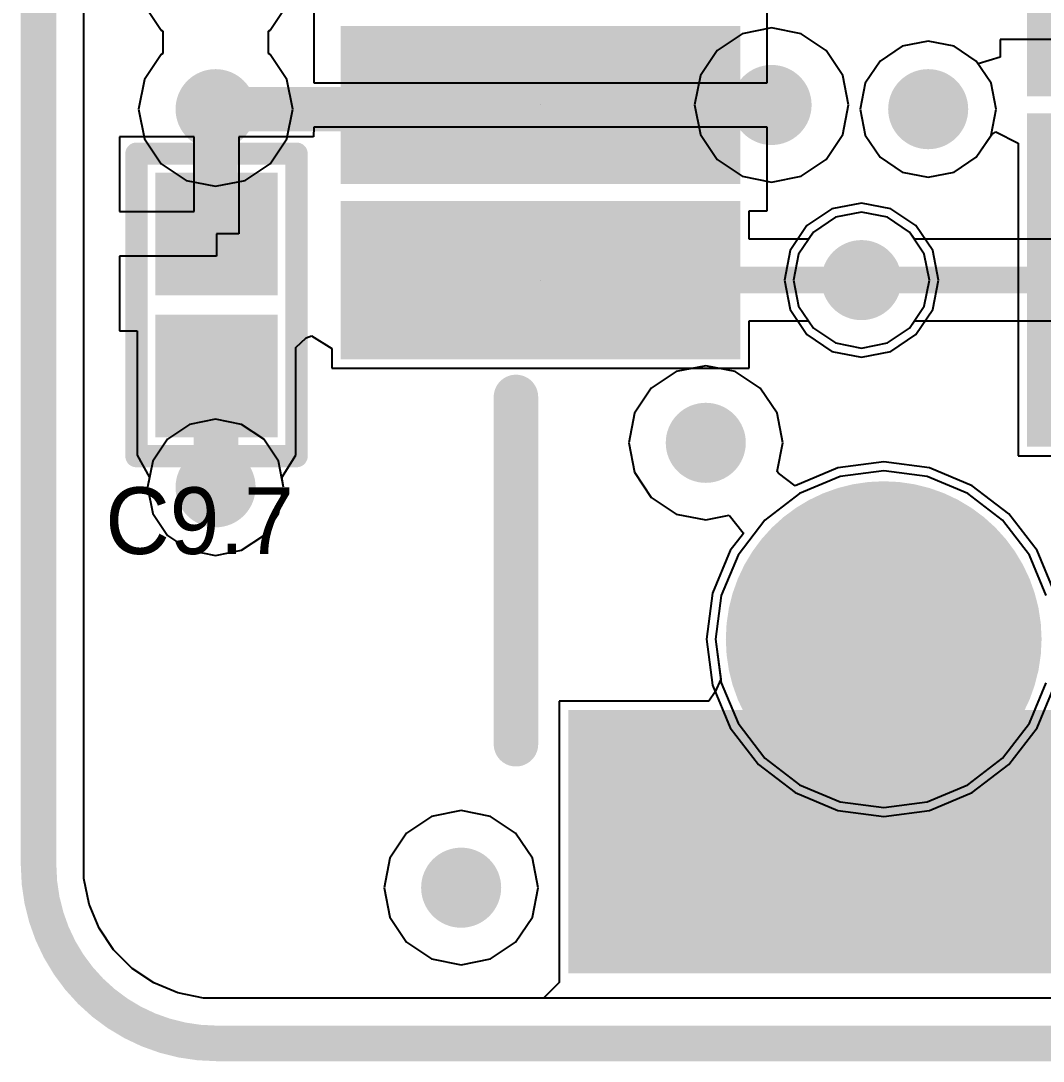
# Model space of a CAD drawing. Header units: millimetres. Extents: x 0.3 to 2.93, y 1.33 to 2.08.
# Drawn here: x 0.296 to 0.5259, y 1.326 to 1.5599 of the extents above; entities that cross this region are included whole.
import ezdxf

# ---------------------------------------------------------------- set-up
doc = ezdxf.new("R2010")
doc.units = ezdxf.units.MM
doc.header["$MEASUREMENT"] = 0
for name, color, linetype in [('BottomLayer', 5, 'Continuous'), ('BottomSolder', 6, 'Continuous'), ('Mechanical2', 216, 'Continuous'), ('MidLayer1', 16, 'Continuous'), ('MidLayer2', 76, 'Continuous'), ('MultiLayer', 9, 'Continuous'), ('PadHoleLayer', 156, 'Continuous'), ('TopLayer', 1, 'Continuous'), ('TopOverlay', 2, 'Continuous'), ('TopPaste', 8, 'Continuous'), ('TopSolder', 216, 'Continuous'), ('ViaHoleLayer', 16, 'Continuous')]:
    doc.layers.add(name, color=color, linetype=linetype)

# ---------------------------------------------------------------- blocks, each defined once
blk = doc.blocks.new('0402_95')
at = {"layer": 'TopLayer'}
for points in [[(-0.011811, -0.011811), (0.011811, -0.011811), (-0.011811, 0.011811), (0.011811, 0.011811)], [(0.0201575, -0.011811), (0.0437795, -0.011811), (0.0201575, 0.011811), (0.0437795, 0.011811)]]:
    blk.add_solid(points, dxfattribs=at)
at = {"layer": 'TopOverlay', "const_width": 0.005}
for points in [[(-0.018, 0.018), (-0.018, -0.018)], [(-0.018, 0.018), (0.05, 0.018)], [(0.05, 0.018), (0.05, -0.018)], [(-0.018, -0.018), (0.05, -0.018)]]:
    blk.add_lwpolyline(points, dxfattribs=at)
at = {"layer": 'TopOverlay', "const_width": 0.0025}
for points in [[(-0.01925, 0.018, 1), (-0.01675, 0.018, 1)], [(-0.01925, 0.018, 1), (-0.01675, 0.018, 1)], [(0.04875, 0.018, 1), (0.05125, 0.018, 1)], [(0.04875, 0.018, 1), (0.05125, 0.018, 1)], [(-0.01925, -0.018, 1), (-0.01675, -0.018, 1)], [(-0.01925, -0.018, 1), (-0.01675, -0.018, 1)], [(0.04875, -0.018, 1), (0.05125, -0.018, 1)], [(0.04875, -0.018, 1), (0.05125, -0.018, 1)]]:
    blk.add_lwpolyline(points, format="xyb", close=True, dxfattribs=at)
at = {"layer": 'TopPaste'}
for points in [[(-0.009811, -0.009811), (0.009811, -0.009811), (-0.009811, 0.009811), (0.009811, 0.009811)], [(0.0221575, -0.009811), (0.0417795, -0.009811), (0.0221575, 0.009811), (0.0417795, 0.009811)]]:
    blk.add_solid(points, dxfattribs=at)
at = {"layer": 'TopSolder'}
for points in [[(-0.0137795, -0.0137795), (0.0137795, -0.0137795), (-0.0137795, 0.0137795), (0.0137795, 0.0137795)], [(0.018189, -0.0137795), (0.045748, -0.0137795), (0.018189, 0.0137795), (0.045748, 0.0137795)]]:
    blk.add_solid(points, dxfattribs=at)
blk = doc.blocks.new('DF9_15S_1V_101')
at = {"layer": 'BottomLayer', "const_width": 0.031496}
blk.add_lwpolyline([(-0.2145669, 0, 1), (-0.1830709, 0, 1)], format="xyb", close=True, dxfattribs=at)
at = {"layer": 'BottomSolder', "const_width": 0.035496}
blk.add_lwpolyline([(-0.2165669, 0, 1), (-0.1810709, 0, 1)], format="xyb", close=True, dxfattribs=at)
at = {"layer": 'MidLayer1', "const_width": 0.031496}
blk.add_lwpolyline([(-0.2145669, 0, 1), (-0.1830709, 0, 1)], format="xyb", close=True, dxfattribs=at)
at = {"layer": 'MidLayer2', "const_width": 0.031496}
blk.add_lwpolyline([(-0.2145669, 0, 1), (-0.1830709, 0, 1)], format="xyb", close=True, dxfattribs=at)
at = {"layer": 'MultiLayer', "const_width": 0.031496}
blk.add_lwpolyline([(-0.2145669, 0, 1), (-0.1830709, 0, 1)], format="xyb", close=True, dxfattribs=at)
at = {"layer": 'PadHoleLayer'}
for points in [[(-0.1181101, 0.0771654), (-0.1181101, 0.0771654, -1), (-0.1181101, 0.0771654), (-0.1181101, 0.0771654, -1)], [(-0.07874, 0.0771654), (-0.07874, 0.0771654, -1), (-0.07874, 0.0771654), (-0.07874, 0.0771654, -1)]]:
    blk.add_lwpolyline(points, format="xyb", close=True, dxfattribs=at)
at = {"layer": 'PadHoleLayer', "const_width": 0.0255905}
blk.add_lwpolyline([(-0.2116142, 0, 1), (-0.1860236, 0, 1)], format="xyb", close=True, dxfattribs=at)
at = {"layer": 'TopLayer', "const_width": 0.031496}
blk.add_lwpolyline([(-0.2145669, 0, 1), (-0.1830709, 0, 1)], format="xyb", close=True, dxfattribs=at)
at = {"layer": 'TopLayer'}
for points in [[(-0.1318896, 0.0362205), (-0.1043306, 0.0362205), (-0.1318896, 0.1181103), (-0.1043306, 0.1181103)], [(-0.0925195, 0.0362205), (-0.0649605, 0.0362205), (-0.0925195, 0.1181103), (-0.0649605, 0.1181103)], [(-0.2699606, -0.0669291), (-0.2187796, -0.0669291), (-0.2699606, 0.0669291), (-0.2187796, 0.0669291)]]:
    blk.add_solid(points, dxfattribs=at)
at = {"layer": 'TopOverlay', "const_width": 0.01}
blk.add_lwpolyline([(-0.222441, 0.0826772), (-0.1443701, 0.0826772)], dxfattribs=at)
at = {"layer": 'TopOverlay', "const_width": 0.005}
for points in [[(-0.224941, 0.0826772, 1), (-0.219941, 0.0826772, 1)], [(-0.1468701, 0.0826772, 1), (-0.1418701, 0.0826772, 1)]]:
    blk.add_lwpolyline(points, format="xyb", close=True, dxfattribs=at)
at = {"layer": 'TopPaste'}
for points in [[(-0.1298896, 0.0382205), (-0.1063306, 0.0382205), (-0.1298896, 0.1161103), (-0.1063306, 0.1161103)], [(-0.0905195, 0.0382205), (-0.0669605, 0.0382205), (-0.0905195, 0.1161103), (-0.0669605, 0.1161103)], [(-0.2679606, -0.0649291), (-0.2207796, -0.0649291), (-0.2679606, 0.0649291), (-0.2207796, 0.0649291)]]:
    blk.add_solid(points, dxfattribs=at)
at = {"layer": 'TopSolder', "const_width": 0.035496}
blk.add_lwpolyline([(-0.2165669, 0, 1), (-0.1810709, 0, 1)], format="xyb", close=True, dxfattribs=at)
at = {"layer": 'TopSolder'}
for points in [[(-0.1358896, 0.0322205), (-0.1003306, 0.0322205), (-0.1358896, 0.1221103), (-0.1003306, 0.1221103)], [(-0.0965195, 0.0322205), (-0.0609605, 0.0322205), (-0.0965195, 0.1221103), (-0.0609605, 0.1221103)], [(-0.2739606, -0.0709291), (-0.2147796, -0.0709291), (-0.2739606, 0.0709291), (-0.2147796, 0.0709291)], [(-0.1555746, -0.1221103), (-0.1200156, -0.1221103), (-0.1555746, -0.0322205), (-0.1200156, -0.0322205)], [(-0.1162046, -0.1221103), (-0.0806456, -0.1221103), (-0.1162046, -0.0322205), (-0.0806456, -0.0322205)], [(-0.0768346, -0.1221103), (-0.0412756, -0.1221103), (-0.0768346, -0.0322205), (-0.0412756, -0.0322205)]]:
    blk.add_solid(points, dxfattribs=at)

msp = doc.modelspace()

# ---------------------------------------------------------------- linework, layer by layer
at = {"layer": 'BottomLayer'}
for p, q in [((0.3101954, 1.37), (0.3101954, 2.03)), ((0.5, 1.5552939), (0.4941473, 1.5541297)), ((0.5058527, 1.5541297), (0.5, 1.5552939)), ((0.4941473, 1.5541297), (0.4891856, 1.5508144)), ((0.5108144, 1.5508144), (0.5058527, 1.5541297)), ((0.4891856, 1.5508144), (0.4858703, 1.5458527)), ((0.5141297, 1.5458527), (0.5108144, 1.5508144)), ((0.4858703, 1.5458527), (0.4847061, 1.54)), ((0.5152939, 1.54), (0.5141297, 1.5458527)), ((0.4847061, 1.54), (0.4858703, 1.5341473)), ((0.5141297, 1.5341473), (0.5152939, 1.54)), ((0.4858703, 1.5341473), (0.4891856, 1.5291856)), ((0.5108144, 1.5291856), (0.5141297, 1.5341473)), ((0.4891856, 1.5291856), (0.4941473, 1.5258703)), ((0.5058527, 1.5258703), (0.5108144, 1.5291856)), ((0.4941473, 1.5258703), (0.5, 1.5247061)), ((0.5, 1.5247061), (0.5058527, 1.5258703)), ((0.4791473, 1.5157046), (0.4741856, 1.5123893)), ((0.485, 1.5168688), (0.4791473, 1.5157046)), ((0.4908527, 1.5157046), (0.485, 1.5168688)), ((0.4958144, 1.5123893), (0.4908527, 1.5157046)), ((0.4741856, 1.5123893), (0.4708703, 1.5074276)), ((0.4969089, 1.5107512), (0.4958144, 1.5123893)), ((0.6186779, 1.5107512), (0.4969089, 1.5107512)), ((0.4708703, 1.5074276), (0.4697061, 1.5015749)), ((0.4697061, 1.5015749), (0.4708703, 1.4957222)), ((0.4708703, 1.4957222), (0.4741856, 1.4907605)), ((0.4958144, 1.4907605), (0.4969089, 1.4923986)), ((0.4969089, 1.4923986), (0.6034677, 1.4923986)), ((0.4741856, 1.4907605), (0.4791473, 1.4874452)), ((0.4908527, 1.4874452), (0.4958144, 1.4907605)), ((0.4791473, 1.4874452), (0.485, 1.486281)), ((0.485, 1.486281), (0.4908527, 1.4874452)), ((0.3339371, 1.4691297), (0.3289754, 1.4658144)), ((0.3397898, 1.4702939), (0.3339371, 1.4691297)), ((0.3456425, 1.4691297), (0.3397898, 1.4702939)), ((0.3506042, 1.4658144), (0.3456425, 1.4691297)), ((0.3289754, 1.4658144), (0.3256601, 1.4608527)), ((0.3539195, 1.4608527), (0.3506042, 1.4658144)), ((0.3256601, 1.4608527), (0.3244959, 1.455)), ((0.3550837, 1.455), (0.3539195, 1.4608527)), ((0.4802116, 1.457397), (0.4710902, 1.4536188)), ((0.49, 1.4586857), (0.4802116, 1.457397)), ((0.4997884, 1.457397), (0.49, 1.4586857)), ((0.5089098, 1.4536188), (0.4997884, 1.457397)), ((0.3244959, 1.455), (0.3256601, 1.4491473)), ((0.3539195, 1.4491473), (0.3550837, 1.455)), ((0.4710902, 1.4536188), (0.4632575, 1.4476086)), ((0.5167425, 1.4476086), (0.5089098, 1.4536188)), ((0.3256601, 1.4491473), (0.3289754, 1.4441856)), ((0.3506042, 1.4441856), (0.3539195, 1.4491473)), ((0.4632575, 1.4476086), (0.4572473, 1.4397759)), ((0.5227527, 1.4397759), (0.5167425, 1.4476086)), ((0.3289754, 1.4441856), (0.3339371, 1.4408703)), ((0.3456425, 1.4408703), (0.3506042, 1.4441856)), ((0.3339371, 1.4408703), (0.3397898, 1.4397061)), ((0.3397898, 1.4397061), (0.3456425, 1.4408703)), ((0.4572473, 1.4397759), (0.4534691, 1.4306545)), ((0.5265309, 1.4306545), (0.5227527, 1.4397759)), ((0.4534691, 1.4306545), (0.4521804, 1.4208661)), ((0.4521804, 1.4208661), (0.4534691, 1.4110777)), ((0.4534691, 1.4110777), (0.4572473, 1.4019563)), ((0.5227527, 1.4019563), (0.5265309, 1.4110777)), ((0.4572473, 1.4019563), (0.4632575, 1.3941236)), ((0.5167425, 1.3941236), (0.5227527, 1.4019563)), ((0.4632575, 1.3941236), (0.4710902, 1.3881134)), ((0.5089098, 1.3881134), (0.5167425, 1.3941236)), ((0.4710902, 1.3881134), (0.4802116, 1.3843352)), ((0.4997884, 1.3843352), (0.5089098, 1.3881134)), ((0.4802116, 1.3843352), (0.49, 1.3830465)), ((0.49, 1.3830465), (0.4997884, 1.3843352)), ((0.3101954, 1.3670644), (0.3101954, 1.37)), ((0.3113407, 1.3613065), (0.3101954, 1.3670644)), ((0.3135876, 1.3558819), (0.3113407, 1.3613065)), ((0.3168491, 1.3510007), (0.3135876, 1.3558819)), ((0.3210007, 1.3468491), (0.3168491, 1.3510007)), ((0.3258819, 1.3435876), (0.3210007, 1.3468491)), ((0.3313066, 1.3413406), (0.3258819, 1.3435876)), ((0.3370644, 1.3401954), (0.3313066, 1.3413406)), ((2.8929355, 1.3401954), (0.3370644, 1.3401954))]:
    msp.add_line(p, q, dxfattribs=at)
for points, const_width in [([(0.3352898, 1.54, 1), (0.3442898, 1.54, 1)], 0.009), ([(0.4602898, 1.540945, 1), (0.4692898, 1.540945, 1)], 0.009), ([(0.4955, 1.54, 1), (0.5045, 1.54, 1)], 0.009), ([(0.4805, 1.5015749, 1), (0.4895, 1.5015749, 1)], 0.009), ([(0.4835, 1.5015749, 1), (0.4865, 1.5015749, 1)], 0.003), ([(0.4455, 1.465, 1), (0.4545, 1.465, 1)], 0.009), ([(0.3352898, 1.455, 1), (0.3442898, 1.455, 1)], 0.009), ([(0.3905, 1.365, 1), (0.3995, 1.365, 1)], 0.009)]:
    msp.add_lwpolyline(points, format="xyb", close=True, dxfattribs=dict(at, const_width=const_width))
at = {"layer": 'BottomLayer', "const_width": 0.006}
msp.add_lwpolyline([(0.485, 1.5015749), (0.6515749, 1.5015749)], dxfattribs=at)
at = {"layer": 'Mechanical2', "const_width": 0.008}
for points in [[(0.3, 1.37), (0.3, 2.03)], [(0.34, 1.33), (2.89, 1.33)]]:
    msp.add_lwpolyline(points, dxfattribs=at)
at = {"layer": 'Mechanical2', "const_width": 0.004}
for points in [[(0.298, 1.37, 1), (0.302, 1.37, 1)], [(0.298, 1.37, 1), (0.302, 1.37, 1)], [(0.338, 1.33, 1), (0.342, 1.33, 1)], [(0.338, 1.33, 1), (0.342, 1.33, 1)]]:
    msp.add_lwpolyline(points, format="xyb", close=True, dxfattribs=at)
at = {"layer": 'Mechanical2', "const_width": 0.008}
msp.add_lwpolyline([(0.34, 1.33, -0.4142135623730951), (0.3, 1.37)], format="xyb", dxfattribs=at)
at = {"layer": 'MidLayer1'}
for p, q in [((0.3101954, 1.37), (0.3101954, 2.03)), ((0.3237762, 1.5633669), (0.3275335, 1.5577437)), ((0.3520461, 1.5577437), (0.3558034, 1.5633669)), ((0.3275335, 1.5577437), (0.3278982, 1.5575)), ((0.3516814, 1.5575), (0.3520461, 1.5577437)), ((0.4647898, 1.558278), (0.4581567, 1.5569586)), ((0.4714229, 1.5569586), (0.4647898, 1.558278)), ((0.3278982, 1.5575), (0.3278982, 1.5525)), ((0.3516814, 1.5525), (0.3516814, 1.5575)), ((0.4581567, 1.5569586), (0.4525335, 1.5532013)), ((0.4770461, 1.5532013), (0.4714229, 1.5569586)), ((0.4525335, 1.5532013), (0.4487762, 1.5475781)), ((0.4808034, 1.5475781), (0.4770461, 1.5532013)), ((0.3275335, 1.5522563), (0.3237762, 1.5466331)), ((0.3278982, 1.5525), (0.3275335, 1.5522563)), ((0.3520461, 1.5522563), (0.3516814, 1.5525)), ((0.3558034, 1.5466331), (0.3520461, 1.5522563)), ((0.3237762, 1.5466331), (0.3224568, 1.54)), ((0.3571228, 1.54), (0.3558034, 1.5466331)), ((0.4487762, 1.5475781), (0.4474568, 1.540945)), ((0.4821228, 1.540945), (0.4808034, 1.5475781)), ((0.3224568, 1.54), (0.3237762, 1.5333669)), ((0.3558034, 1.5333669), (0.3571228, 1.54)), ((0.4474568, 1.540945), (0.4487762, 1.5343119)), ((0.4808034, 1.5343119), (0.4821228, 1.540945)), ((0.4487762, 1.5343119), (0.4525335, 1.5286887)), ((0.4770461, 1.5286887), (0.4808034, 1.5343119)), ((0.3237762, 1.5333669), (0.3275335, 1.5277437)), ((0.3520461, 1.5277437), (0.3558034, 1.5333669)), ((0.3275335, 1.5277437), (0.3331567, 1.5239864)), ((0.3464229, 1.5239864), (0.3520461, 1.5277437)), ((0.4525335, 1.5286887), (0.4581567, 1.5249314)), ((0.4714229, 1.5249314), (0.4770461, 1.5286887)), ((0.4581567, 1.5249314), (0.4647898, 1.523612)), ((0.4647898, 1.523612), (0.4714229, 1.5249314)), ((0.3331567, 1.5239864), (0.3397898, 1.522667)), ((0.3397898, 1.522667), (0.3464229, 1.5239864)), ((0.485, 1.5189079), (0.4783669, 1.5175885)), ((0.4916331, 1.5175885), (0.485, 1.5189079)), ((0.4783669, 1.5175885), (0.4727437, 1.5138312)), ((0.4972563, 1.5138312), (0.4916331, 1.5175885)), ((0.4727437, 1.5138312), (0.4689864, 1.508208)), ((0.5010136, 1.508208), (0.4972563, 1.5138312)), ((0.4689864, 1.508208), (0.467667, 1.5015749)), ((0.502333, 1.5015749), (0.5010136, 1.508208)), ((0.467667, 1.5015749), (0.4689864, 1.4949418)), ((0.5010136, 1.4949418), (0.502333, 1.5015749)), ((0.4689864, 1.4949418), (0.4727437, 1.4893186)), ((0.4972563, 1.4893186), (0.5010136, 1.4949418)), ((0.4727437, 1.4893186), (0.4783669, 1.4855613)), ((0.4916331, 1.4855613), (0.4972563, 1.4893186)), ((0.4783669, 1.4855613), (0.485, 1.4842419)), ((0.485, 1.4842419), (0.4916331, 1.4855613)), ((0.4433669, 1.4810136), (0.4377437, 1.4772563)), ((0.45, 1.482333), (0.4433669, 1.4810136)), ((0.4566331, 1.4810136), (0.45, 1.482333)), ((0.4622563, 1.4772563), (0.4566331, 1.4810136)), ((0.4377437, 1.4772563), (0.4339864, 1.4716331)), ((0.4660136, 1.4716331), (0.4622563, 1.4772563)), ((0.4339864, 1.4716331), (0.432667, 1.465)), ((0.467333, 1.465), (0.4660136, 1.4716331)), ((0.432667, 1.465), (0.4339864, 1.4583669)), ((0.4660558, 1.4585791), (0.467333, 1.465)), ((0.4796895, 1.4593455), (0.4700817, 1.4553658)), ((0.49, 1.4607029), (0.4796895, 1.4593455)), ((0.5003105, 1.4593455), (0.49, 1.4607029)), ((0.5099184, 1.4553658), (0.5003105, 1.4593455)), ((0.4339864, 1.4583669), (0.4377437, 1.4527437)), ((0.466324, 1.4582146), (0.4660558, 1.4585791)), ((0.4700817, 1.4553658), (0.466324, 1.4582146)), ((0.5181689, 1.449035), (0.5099184, 1.4553658)), ((0.4377437, 1.4527437), (0.4433669, 1.4489864)), ((0.4433669, 1.4489864), (0.45, 1.447667)), ((0.45, 1.447667), (0.4552858, 1.4487184)), ((0.4552858, 1.4487184), (0.4584191, 1.444733)), ((0.5244997, 1.4407845), (0.5181689, 1.449035)), ((0.4584584, 1.4446395), (0.4555003, 1.4407845)), ((0.4584191, 1.444733), (0.4584584, 1.4446395)), ((0.4555003, 1.4407845), (0.4515206, 1.4311766)), ((0.5284794, 1.4311766), (0.5244997, 1.4407845)), ((0.4515206, 1.4311766), (0.4501632, 1.4208661)), ((0.4501632, 1.4208661), (0.4515206, 1.4105556)), ((0.4515206, 1.4105556), (0.4555003, 1.4009477)), ((0.5244997, 1.4009477), (0.5284794, 1.4105556)), ((0.4555003, 1.4009477), (0.4618311, 1.3926972)), ((0.5181689, 1.3926972), (0.5244997, 1.4009477)), ((0.4618311, 1.3926972), (0.4700816, 1.3863664)), ((0.5099184, 1.3863664), (0.5181689, 1.3926972)), ((0.4700816, 1.3863664), (0.4796895, 1.3823867)), ((0.5003105, 1.3823867), (0.5099184, 1.3863664)), ((0.395, 1.382333), (0.3883669, 1.3810136)), ((0.4016331, 1.3810136), (0.395, 1.382333)), ((0.4796895, 1.3823867), (0.49, 1.3810293)), ((0.49, 1.3810293), (0.5003105, 1.3823867)), ((0.3883669, 1.3810136), (0.3827437, 1.3772563)), ((0.4072563, 1.3772563), (0.4016331, 1.3810136)), ((0.3827437, 1.3772563), (0.3789864, 1.3716331)), ((0.4110136, 1.3716331), (0.4072563, 1.3772563)), ((0.3789864, 1.3716331), (0.377667, 1.365)), ((0.412333, 1.365), (0.4110136, 1.3716331)), ((0.3101954, 1.3670644), (0.3101954, 1.37)), ((0.3113407, 1.3613065), (0.3101954, 1.3670644)), ((0.377667, 1.365), (0.3789864, 1.3583669)), ((0.4110136, 1.3583669), (0.412333, 1.365)), ((0.3135876, 1.3558819), (0.3113407, 1.3613065)), ((0.3789864, 1.3583669), (0.3827437, 1.3527437)), ((0.4072563, 1.3527437), (0.4110136, 1.3583669)), ((0.3168491, 1.3510007), (0.3135876, 1.3558819)), ((0.3827437, 1.3527437), (0.3883669, 1.3489864)), ((0.4016331, 1.3489864), (0.4072563, 1.3527437)), ((0.3210007, 1.3468491), (0.3168491, 1.3510007)), ((0.3883669, 1.3489864), (0.395, 1.347667)), ((0.395, 1.347667), (0.4016331, 1.3489864)), ((0.3258819, 1.3435876), (0.3210007, 1.3468491)), ((0.3313066, 1.3413406), (0.3258819, 1.3435876)), ((0.3370644, 1.3401954), (0.3313066, 1.3413406)), ((1.8584329, 1.3401954), (0.3370644, 1.3401954))]:
    msp.add_line(p, q, dxfattribs=at)
at = {"layer": 'MidLayer1', "const_width": 0.009}
for points in [[(0.3352898, 1.54, 1), (0.3442898, 1.54, 1)], [(0.4602898, 1.540945, 1), (0.4692898, 1.540945, 1)], [(0.4955, 1.54, 1), (0.5045, 1.54, 1)], [(0.4805, 1.5015749, 1), (0.4895, 1.5015749, 1)], [(0.4455, 1.465, 1), (0.4545, 1.465, 1)], [(0.3352898, 1.455, 1), (0.3442898, 1.455, 1)], [(0.3905, 1.365, 1), (0.3995, 1.365, 1)]]:
    msp.add_lwpolyline(points, format="xyb", close=True, dxfattribs=at)
at = {"layer": 'MidLayer2'}
for p, q in [((0.3101954, 1.37), (0.3101954, 2.03)), ((0.3237762, 1.5633669), (0.3275335, 1.5577437)), ((0.3520461, 1.5577437), (0.3558034, 1.5633669)), ((0.3275335, 1.5577437), (0.3278982, 1.5575)), ((0.3516814, 1.5575), (0.3520461, 1.5577437)), ((0.4647898, 1.558278), (0.4581567, 1.5569586)), ((0.4714229, 1.5569586), (0.4647898, 1.558278)), ((0.3278982, 1.5575), (0.3278982, 1.5525)), ((0.3516814, 1.5525), (0.3516814, 1.5575)), ((0.4581567, 1.5569586), (0.4525335, 1.5532013)), ((0.4770461, 1.5532013), (0.4714229, 1.5569586)), ((0.4525335, 1.5532013), (0.4487762, 1.5475781)), ((0.4808034, 1.5475781), (0.4770461, 1.5532013)), ((0.3275335, 1.5522563), (0.3237762, 1.5466331)), ((0.3278982, 1.5525), (0.3275335, 1.5522563)), ((0.3520461, 1.5522563), (0.3516814, 1.5525)), ((0.3558034, 1.5466331), (0.3520461, 1.5522563)), ((0.3237762, 1.5466331), (0.3224568, 1.54)), ((0.3571228, 1.54), (0.3558034, 1.5466331)), ((0.4487762, 1.5475781), (0.4474568, 1.540945)), ((0.4821228, 1.540945), (0.4808034, 1.5475781)), ((0.3224568, 1.54), (0.3237762, 1.5333669)), ((0.3558034, 1.5333669), (0.3571228, 1.54)), ((0.4474568, 1.540945), (0.4487762, 1.5343119)), ((0.4808034, 1.5343119), (0.4821228, 1.540945)), ((0.4487762, 1.5343119), (0.4525335, 1.5286887)), ((0.4770461, 1.5286887), (0.4808034, 1.5343119)), ((0.3237762, 1.5333669), (0.3275335, 1.5277437)), ((0.3520461, 1.5277437), (0.3558034, 1.5333669)), ((0.3275335, 1.5277437), (0.3331567, 1.5239864)), ((0.3464229, 1.5239864), (0.3520461, 1.5277437)), ((0.4525335, 1.5286887), (0.4581567, 1.5249314)), ((0.4714229, 1.5249314), (0.4770461, 1.5286887)), ((0.4581567, 1.5249314), (0.4647898, 1.523612)), ((0.4647898, 1.523612), (0.4714229, 1.5249314)), ((0.3331567, 1.5239864), (0.3397898, 1.522667)), ((0.3397898, 1.522667), (0.3464229, 1.5239864)), ((0.485, 1.5189079), (0.4783669, 1.5175885)), ((0.4916331, 1.5175885), (0.485, 1.5189079)), ((0.4783669, 1.5175885), (0.4727437, 1.5138312)), ((0.4972563, 1.5138312), (0.4916331, 1.5175885)), ((0.4727437, 1.5138312), (0.4689864, 1.508208)), ((0.5010136, 1.508208), (0.4972563, 1.5138312)), ((0.4689864, 1.508208), (0.467667, 1.5015749)), ((0.502333, 1.5015749), (0.5010136, 1.508208)), ((0.467667, 1.5015749), (0.4689864, 1.4949418)), ((0.5010136, 1.4949418), (0.502333, 1.5015749)), ((0.4689864, 1.4949418), (0.4727437, 1.4893186)), ((0.4972563, 1.4893186), (0.5010136, 1.4949418)), ((0.4727437, 1.4893186), (0.4783669, 1.4855613)), ((0.4916331, 1.4855613), (0.4972563, 1.4893186)), ((0.4783669, 1.4855613), (0.485, 1.4842419)), ((0.485, 1.4842419), (0.4916331, 1.4855613)), ((0.4433669, 1.4810136), (0.4377437, 1.4772563)), ((0.45, 1.482333), (0.4433669, 1.4810136)), ((0.4566331, 1.4810136), (0.45, 1.482333)), ((0.4622563, 1.4772563), (0.4566331, 1.4810136)), ((0.4377437, 1.4772563), (0.4339864, 1.4716331)), ((0.4660136, 1.4716331), (0.4622563, 1.4772563)), ((0.4339864, 1.4716331), (0.432667, 1.465)), ((0.467333, 1.465), (0.4660136, 1.4716331)), ((0.432667, 1.465), (0.4339864, 1.4583669)), ((0.4660558, 1.4585791), (0.467333, 1.465)), ((0.4796895, 1.4593455), (0.4700817, 1.4553658)), ((0.49, 1.4607029), (0.4796895, 1.4593455)), ((0.5003105, 1.4593455), (0.49, 1.4607029)), ((0.5099184, 1.4553658), (0.5003105, 1.4593455)), ((0.4339864, 1.4583669), (0.4377437, 1.4527437)), ((0.466324, 1.4582146), (0.4660558, 1.4585791)), ((0.4700817, 1.4553658), (0.466324, 1.4582146)), ((0.5181689, 1.449035), (0.5099184, 1.4553658)), ((0.4377437, 1.4527437), (0.4433669, 1.4489864)), ((0.4433669, 1.4489864), (0.45, 1.447667)), ((0.45, 1.447667), (0.4552858, 1.4487184)), ((0.4552858, 1.4487184), (0.4584191, 1.444733)), ((0.5244997, 1.4407845), (0.5181689, 1.449035)), ((0.4584584, 1.4446395), (0.4555003, 1.4407845)), ((0.4584191, 1.444733), (0.4584584, 1.4446395)), ((0.4555003, 1.4407845), (0.4515206, 1.4311766)), ((0.5284794, 1.4311766), (0.5244997, 1.4407845)), ((0.4515206, 1.4311766), (0.4501632, 1.4208661)), ((0.4501632, 1.4208661), (0.4515206, 1.4105556)), ((0.4515206, 1.4105556), (0.4555003, 1.4009477)), ((0.5244997, 1.4009477), (0.5284794, 1.4105556)), ((0.4555003, 1.4009477), (0.4618311, 1.3926972)), ((0.5181689, 1.3926972), (0.5244997, 1.4009477)), ((0.4618311, 1.3926972), (0.4700816, 1.3863664)), ((0.5099184, 1.3863664), (0.5181689, 1.3926972)), ((0.4700816, 1.3863664), (0.4796895, 1.3823867)), ((0.5003105, 1.3823867), (0.5099184, 1.3863664)), ((0.395, 1.382333), (0.3883669, 1.3810136)), ((0.4016331, 1.3810136), (0.395, 1.382333)), ((0.4796895, 1.3823867), (0.49, 1.3810293)), ((0.49, 1.3810293), (0.5003105, 1.3823867)), ((0.3883669, 1.3810136), (0.3827437, 1.3772563)), ((0.4072563, 1.3772563), (0.4016331, 1.3810136)), ((0.3827437, 1.3772563), (0.3789864, 1.3716331)), ((0.4110136, 1.3716331), (0.4072563, 1.3772563)), ((0.3789864, 1.3716331), (0.377667, 1.365)), ((0.412333, 1.365), (0.4110136, 1.3716331)), ((0.3101954, 1.3670644), (0.3101954, 1.37)), ((0.3113407, 1.3613065), (0.3101954, 1.3670644)), ((0.377667, 1.365), (0.3789864, 1.3583669)), ((0.4110136, 1.3583669), (0.412333, 1.365)), ((0.3135876, 1.3558819), (0.3113407, 1.3613065)), ((0.3789864, 1.3583669), (0.3827437, 1.3527437)), ((0.4072563, 1.3527437), (0.4110136, 1.3583669)), ((0.3168491, 1.3510007), (0.3135876, 1.3558819)), ((0.3827437, 1.3527437), (0.3883669, 1.3489864)), ((0.4016331, 1.3489864), (0.4072563, 1.3527437)), ((0.3210007, 1.3468491), (0.3168491, 1.3510007)), ((0.3883669, 1.3489864), (0.395, 1.347667)), ((0.395, 1.347667), (0.4016331, 1.3489864)), ((0.3258819, 1.3435876), (0.3210007, 1.3468491)), ((0.3313066, 1.3413406), (0.3258819, 1.3435876)), ((0.3370644, 1.3401954), (0.3313066, 1.3413406)), ((1.8584329, 1.3401954), (0.3370644, 1.3401954))]:
    msp.add_line(p, q, dxfattribs=at)
at = {"layer": 'MidLayer2', "const_width": 0.009}
for points in [[(0.3352898, 1.54, 1), (0.3442898, 1.54, 1)], [(0.4602898, 1.540945, 1), (0.4692898, 1.540945, 1)], [(0.4955, 1.54, 1), (0.5045, 1.54, 1)], [(0.4805, 1.5015749, 1), (0.4895, 1.5015749, 1)], [(0.4455, 1.465, 1), (0.4545, 1.465, 1)], [(0.3352898, 1.455, 1), (0.3442898, 1.455, 1)], [(0.3905, 1.365, 1), (0.3995, 1.365, 1)]]:
    msp.add_lwpolyline(points, format="xyb", close=True, dxfattribs=at)
at = {"layer": 'MultiLayer', "const_width": 0.009}
for points in [[(0.3352898, 1.54, 1), (0.3442898, 1.54, 1)], [(0.4602898, 1.540945, 1), (0.4692898, 1.540945, 1)], [(0.4955, 1.54, 1), (0.5045, 1.54, 1)], [(0.4805, 1.5015749, 1), (0.4895, 1.5015749, 1)], [(0.4455, 1.465, 1), (0.4545, 1.465, 1)], [(0.3352898, 1.455, 1), (0.3442898, 1.455, 1)], [(0.3905, 1.365, 1), (0.3995, 1.365, 1)]]:
    msp.add_lwpolyline(points, format="xyb", close=True, dxfattribs=at)
at = {"layer": 'TopLayer'}
for p, q in [((0.3101954, 1.37), (0.3101954, 2.03)), ((0.3618897, 1.5647245), (0.3618897, 1.545945)), ((0.4637795, 1.545945), (0.4637795, 1.5647245)), ((0.5, 1.5552939), (0.4941473, 1.5541297)), ((0.5058527, 1.5541297), (0.5, 1.5552939)), ((0.5671654, 1.5556299), (0.5162205, 1.5556299)), ((0.5162205, 1.5556299), (0.5162205, 1.5517234)), ((0.4941473, 1.5541297), (0.4891856, 1.5508144)), ((0.5108144, 1.5508144), (0.5058527, 1.5541297)), ((0.4891856, 1.5508144), (0.4858703, 1.5458527)), ((0.5112205, 1.5502067), (0.5108144, 1.5508144)), ((0.5162205, 1.5517234), (0.5112205, 1.5502067)), ((0.3618897, 1.545945), (0.4128346, 1.545945)), ((0.4128346, 1.545945), (0.4637795, 1.545945)), ((0.4858703, 1.5458527), (0.4847061, 1.54)), ((0.4847061, 1.54), (0.4858703, 1.5341473)), ((0.3618453, 1.535945), (0.3618109, 1.5337796)), ((0.4128346, 1.535945), (0.3618453, 1.535945)), ((0.4637795, 1.535945), (0.4128346, 1.535945)), ((0.4637795, 1.5171655), (0.4637795, 1.535945)), ((0.4858703, 1.5341473), (0.4891856, 1.5291856)), ((0.5133809, 1.5330266), (0.5143092, 1.5342766)), ((0.5143092, 1.5342766), (0.5152205, 1.5349335)), ((0.5152205, 1.5349335), (0.5202205, 1.5323743)), ((0.335, 1.5337795), (0.318189, 1.5337795)), ((0.318189, 1.5337795), (0.318189, 1.5169685)), ((0.335, 1.5169685), (0.335, 1.5337795)), ((0.3568896, 1.5337795), (0.345, 1.5337795)), ((0.345, 1.5337795), (0.345, 1.5119685)), ((0.3618109, 1.5337796), (0.3568896, 1.5337795)), ((0.5108144, 1.5291856), (0.5133809, 1.5330266)), ((0.5202205, 1.5323743), (0.5202205, 1.5014804)), ((0.4891856, 1.5291856), (0.4941473, 1.5258703)), ((0.5058527, 1.5258703), (0.5108144, 1.5291856)), ((0.4941473, 1.5258703), (0.5, 1.5247061)), ((0.5, 1.5247061), (0.5058527, 1.5258703)), ((0.318189, 1.5169685), (0.335, 1.5169685)), ((0.4597795, 1.5107512), (0.4597795, 1.5171655)), ((0.4597795, 1.5171655), (0.4637795, 1.5171655)), ((0.4791473, 1.5157046), (0.4741856, 1.5123893)), ((0.485, 1.5168688), (0.4791473, 1.5157046)), ((0.4908527, 1.5157046), (0.485, 1.5168688)), ((0.4958144, 1.5123893), (0.4908527, 1.5157046)), ((0.345, 1.5119685), (0.34, 1.5119685)), ((0.34, 1.5119685), (0.34, 1.5069685)), ((0.4730911, 1.5107512), (0.4597795, 1.5107512)), ((0.4741856, 1.5123893), (0.4730911, 1.5107512)), ((0.4991297, 1.5074276), (0.4958144, 1.5123893)), ((0.34, 1.5069685), (0.318189, 1.5069685)), ((0.318189, 1.5069685), (0.318189, 1.4901575)), ((0.5002939, 1.5015749), (0.4991297, 1.5074276)), ((0.4991297, 1.4957222), (0.5002939, 1.5015749)), ((0.5202205, 1.5014804), (0.5202205, 1.4621104)), ((0.4958144, 1.4907605), (0.4991297, 1.4957222)), ((0.4597795, 1.4817954), (0.4597795, 1.4923986)), ((0.4597795, 1.4923986), (0.4730911, 1.4923986)), ((0.4730911, 1.4923986), (0.4741856, 1.4907605)), ((0.318189, 1.4901575), (0.322189, 1.4901575)), ((0.322189, 1.4901575), (0.322189, 1.4621891)), ((0.4741856, 1.4907605), (0.4791473, 1.4874452)), ((0.4908527, 1.4874452), (0.4958144, 1.4907605)), ((0.357811, 1.4864328), (0.3601765, 1.4886354)), ((0.3601765, 1.4886354), (0.3613626, 1.4890751)), ((0.3613626, 1.4890751), (0.3658897, 1.486167)), ((0.4791473, 1.4874452), (0.485, 1.486281)), ((0.485, 1.486281), (0.4908527, 1.4874452)), ((0.357811, 1.462189), (0.357811, 1.4864328)), ((0.3658897, 1.486167), (0.3658897, 1.4817954)), ((0.3658897, 1.4817954), (0.4597795, 1.4817954)), ((0.322189, 1.4621891), (0.3221889, 1.4621891)), ((0.3221889, 1.4621891), (0.3249313, 1.4571889)), ((0.3546483, 1.4571889), (0.3578111, 1.462189)), ((0.3578111, 1.462189), (0.357811, 1.462189)), ((0.5202205, 1.4621104), (0.6141103, 1.4621104)), ((0.3249313, 1.4571889), (0.3244959, 1.455)), ((0.3550837, 1.455), (0.3546483, 1.4571889)), ((0.4802116, 1.457397), (0.4710902, 1.4536188)), ((0.49, 1.4586857), (0.4802116, 1.457397)), ((0.4997884, 1.457397), (0.49, 1.4586857)), ((0.5089098, 1.4536188), (0.4997884, 1.457397)), ((0.3244959, 1.455), (0.3256601, 1.4491473)), ((0.3539195, 1.4491473), (0.3550837, 1.455)), ((0.4710902, 1.4536188), (0.4632575, 1.4476086)), ((0.5167425, 1.4476086), (0.5089098, 1.4536188)), ((0.3256601, 1.4491473), (0.3289754, 1.4441856)), ((0.3506042, 1.4441856), (0.3539195, 1.4491473)), ((0.4632575, 1.4476086), (0.4572473, 1.4397759)), ((0.5227527, 1.4397759), (0.5167425, 1.4476086)), ((0.3289754, 1.4441856), (0.3339371, 1.4408703)), ((0.3456425, 1.4408703), (0.3506042, 1.4441856)), ((0.3339371, 1.4408703), (0.3397898, 1.4397061)), ((0.3397898, 1.4397061), (0.3456425, 1.4408703)), ((0.4572473, 1.4397759), (0.4534691, 1.4306545)), ((0.5265309, 1.4306545), (0.5227527, 1.4397759)), ((0.4534691, 1.4306545), (0.4521804, 1.4208661)), ((0.4521804, 1.4208661), (0.4533601, 1.4119055)), ((0.4533601, 1.4119055), (0.4521068, 1.4090148)), ((0.4521068, 1.4090148), (0.4506974, 1.4069054)), ((0.4506974, 1.4069054), (0.4170709, 1.4069054)), ((0.4170709, 1.4069054), (0.4170709, 1.3451955)), ((0.3101954, 1.3670644), (0.3101954, 1.37)), ((0.3113407, 1.3613065), (0.3101954, 1.3670644)), ((0.3135876, 1.3558819), (0.3113407, 1.3613065)), ((0.3168491, 1.3510007), (0.3135876, 1.3558819)), ((0.3210007, 1.3468491), (0.3168491, 1.3510007)), ((0.3258819, 1.3435876), (0.3210007, 1.3468491)), ((0.4170709, 1.3451955), (0.4170708, 1.3437244)), ((0.3313066, 1.3413406), (0.3258819, 1.3435876)), ((0.4170708, 1.3437244), (0.4135326, 1.3401954)), ((0.3370644, 1.3401954), (0.3313066, 1.3413406)), ((0.4135326, 1.3401954), (0.3370644, 1.3401954))]:
    msp.add_line(p, q, dxfattribs=at)
for points, const_width in [([(0.3352898, 1.54, 1), (0.3442898, 1.54, 1)], 0.009), ([(0.4602898, 1.540945, 1), (0.4692898, 1.540945, 1)], 0.009), ([(0.4955, 1.54, 1), (0.5045, 1.54, 1)], 0.009), ([(0.4103346, 1.540945, 1), (0.4153346, 1.540945, 1)], 0.005), ([(0.4103346, 1.540945, 1), (0.4153346, 1.540945, 1)], 0.005), ([(0.4622898, 1.540945, 1), (0.4672898, 1.540945, 1)], 0.005), ([(0.3372898, 1.54, 1), (0.3422898, 1.54, 1)], 0.005), ([(0.3372898, 1.54, 1), (0.3422898, 1.54, 1)], 0.005), ([(0.4093896, 1.54, 1), (0.4143896, 1.54, 1)], 0.005), ([(0.4093896, 1.54, 1), (0.4143896, 1.54, 1)], 0.005), ([(0.3372898, 1.5121787, 1), (0.3422898, 1.5121787, 1)], 0.005), ([(0.3372898, 1.5121787, 1), (0.3422898, 1.5121787, 1)], 0.005), ([(0.3375, 1.5119685, 1), (0.3425, 1.5119685, 1)], 0.005), ([(0.4805, 1.5015749, 1), (0.4895, 1.5015749, 1)], 0.009), ([(0.4113346, 1.5015749, 1), (0.4143346, 1.5015749, 1)], 0.003), ([(0.4835, 1.5015749, 1), (0.4865, 1.5015749, 1)], 0.003), ([(0.3373949, 1.4798949, 1), (0.3423949, 1.4798949, 1)], 0.005), ([(0.3373949, 1.4798949, 1), (0.3423949, 1.4798949, 1)], 0.005), ([(0.3375, 1.48, 1), (0.3425, 1.48, 1)], 0.005), ([(0.4455, 1.465, 1), (0.4545, 1.465, 1)], 0.009), ([(0.3352898, 1.455, 1), (0.3442898, 1.455, 1)], 0.009), ([(0.3372898, 1.455, 1), (0.3422898, 1.455, 1)], 0.005), ([(0.3373949, 1.4551051, 1), (0.3423949, 1.4551051, 1)], 0.005), ([(0.3373949, 1.4551051, 1), (0.3423949, 1.4551051, 1)], 0.005), ([(0.3905, 1.365, 1), (0.3995, 1.365, 1)], 0.009)]:
    msp.add_lwpolyline(points, format="xyb", close=True, dxfattribs=dict(at, const_width=const_width))
for points, const_width in [([(0.4118896, 1.54), (0.4128346, 1.540945)], 0.01), ([(0.4128346, 1.540945), (0.4647898, 1.540945)], 0.01), ([(0.3397898, 1.54), (0.4118896, 1.54)], 0.01), ([(0.3397898, 1.5121787), (0.3397898, 1.54)], 0.01), ([(0.3397898, 1.5121787), (0.34, 1.5119685)], 0.01), ([(0.4128346, 1.5015749), (0.485, 1.5015749)], 0.006), ([(0.3398949, 1.4798949), (0.34, 1.48)], 0.01), ([(0.3398949, 1.4551051), (0.3398949, 1.4798949)], 0.01), ([(0.3397898, 1.455), (0.3398949, 1.4551051)], 0.01)]:
    msp.add_lwpolyline(points, dxfattribs=dict(at, const_width=const_width))
at = {"layer": 'ViaHoleLayer', "const_width": 0.004}
for points in [[(0.3377898, 1.54, 1), (0.3417898, 1.54, 1)], [(0.4627898, 1.540945, 1), (0.4667898, 1.540945, 1)], [(0.498, 1.54, 1), (0.502, 1.54, 1)], [(0.483, 1.5015749, 1), (0.487, 1.5015749, 1)], [(0.448, 1.465, 1), (0.452, 1.465, 1)], [(0.3377898, 1.455, 1), (0.3417898, 1.455, 1)], [(0.393, 1.365, 1), (0.397, 1.365, 1)]]:
    msp.add_lwpolyline(points, format="xyb", close=True, dxfattribs=at)

# ---------------------------------------------------------------- block references
at = {"rotation": 90}
for name, p in [('DF9_15S_1V_101', (0.49, 1.619685)), ('0402_95', (0.34, 1.48))]:
    msp.add_blockref(name, p, dxfattribs=at)

# ---------------------------------------------------------------- texts
at = {"layer": 'TopOverlay'}
msp.add_text('C9.7', height=0.015, dxfattribs=at).set_placement((0.315, 1.44))

doc.saveas('drawing.dxf')
